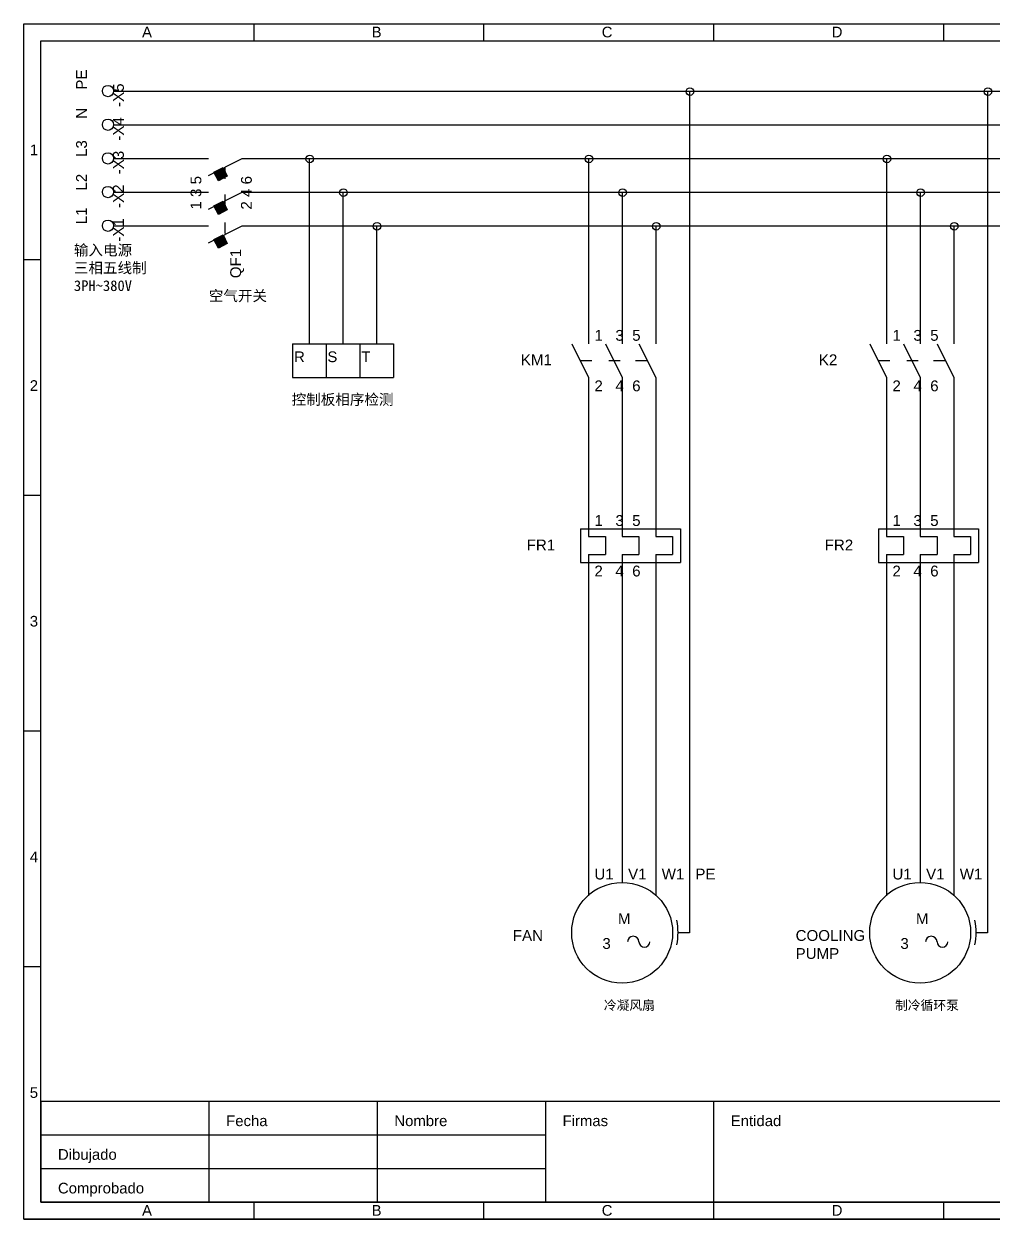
# Model space of a CAD drawing. Extents: x 0 to 654, y 8 to 419.
# Drawn here: x 35.1 to 181.4, y 238.6 to 418.9 of the extents above; entities that cross this region are included whole.
import ezdxf

# ---------------------------------------------------------------- set-up
doc = ezdxf.new("R2010")
doc.units = 0
doc.layers.get('0').update_dxf_attribs({"linetype": 'CONTINUOUS'})

msp = doc.modelspace()

# ---------------------------------------------------------------- hatches: boundary and pattern name
h = msp.add_hatch(color=0)
h.dxf.hatch_style = 2
h.paths.add_polyline_path([(64.44, 395.21), (63.74, 396.55), (65.14, 397.25), (65.77, 395.91)])
h = msp.add_hatch(color=0)
h.dxf.hatch_style = 2
h.paths.add_polyline_path([(64.44, 390.13), (63.74, 391.47), (65.14, 392.17), (65.77, 390.83)])
h = msp.add_hatch(color=0)
h.dxf.hatch_style = 2
h.paths.add_polyline_path([(64.44, 385.05), (63.74, 386.39), (65.14, 387.09), (65.77, 385.75)])

# ---------------------------------------------------------------- linework, layer by layer
at = {"color": 94}
for points in [[(104.46, 418.9), (104.46, 416.36)], [(139.2, 418.9), (139.2, 416.36)], [(173.93, 418.9), (173.93, 416.36)], [(135.56, 408.74), (135.56, 309.68)], [(35.06, 383.34), (37.6, 383.34)], [(35.06, 347.78), (37.6, 347.78)], [(35.06, 312.22), (37.6, 312.22)], [(135.56, 309.68), (135.56, 289.36)], [(180.56, 309.68), (180.56, 289.36)], [(35.06, 276.66), (37.6, 276.66)], [(69.79, 241.1), (69.79, 238.56)], [(104.46, 241.1), (104.46, 238.56)], [(139.2, 241.1), (139.2, 238.56)], [(173.93, 241.1), (173.93, 238.56)]]:
    msp.add_lwpolyline(points, dxfattribs=at)
at = {"color": 5}
msp.add_lwpolyline([(50.3, 403.66), (200.16, 403.66)], dxfattribs=at)
at = {"color": 0}
for points in [[(64.44, 395.21), (63.74, 396.55), (65.14, 397.25), (65.77, 395.91), (64.44, 395.21)], [(64.44, 390.13), (63.74, 391.47), (65.14, 392.17), (65.77, 390.83), (64.44, 390.13)], [(64.44, 385.05), (63.74, 386.39), (65.14, 387.09), (65.77, 385.75), (64.44, 385.05)]]:
    msp.add_lwpolyline(points, dxfattribs=at)
at = {"color": 1}
msp.add_lwpolyline([(75.62, 393.5), (85.78, 393.5)], dxfattribs=at)
at = {"color": 14}
for points in [[(130.48, 388.42), (130.48, 373.18)], [(175.48, 388.42), (175.48, 373.18)]]:
    msp.add_lwpolyline(points, dxfattribs=at)
at = {"color": 94}
for points in [[(35.06, 418.9), (35.06, 418.9), (319.54, 418.9), (319.54, 418.9)], [(35.06, 238.56), (35.06, 238.56), (35.06, 418.9), (35.06, 418.9)], [(69.79, 418.9), (69.79, 418.9), (69.79, 416.36), (69.79, 416.36)], [(37.6, 416.36), (37.6, 416.36), (317, 416.36), (317, 416.36)], [(37.6, 241.1), (37.6, 241.1), (37.6, 416.36), (37.6, 416.36)], [(50.3, 408.74), (50.3, 408.74), (192.54, 408.74), (192.54, 408.74)], [(180.56, 408.74), (180.56, 408.74), (180.56, 309.68), (180.56, 309.68)], [(37.6, 256.34), (37.6, 256.34), (317, 256.34), (317, 256.34)], [(37.6, 256.34), (37.6, 256.34), (37.6, 241.1), (37.6, 241.1)], [(63, 256.34), (63, 256.34), (63, 241.1), (63, 241.1)], [(88.4, 256.34), (88.4, 256.34), (88.4, 241.1), (88.4, 241.1)], [(113.8, 256.34), (113.8, 256.34), (113.8, 241.1), (113.8, 241.1)], [(139.2, 256.34), (139.2, 256.34), (139.2, 241.1), (139.2, 241.1)], [(37.6, 251.26), (37.6, 251.26), (113.8, 251.26), (113.8, 251.26)], [(37.6, 246.18), (37.6, 246.18), (113.8, 246.18), (113.8, 246.18)], [(317, 241.1), (317, 241.1), (37.6, 241.1), (37.6, 241.1)], [(37.6, 241.1), (37.6, 241.1), (317, 241.1), (317, 241.1)], [(319.54, 238.56), (319.54, 238.56), (35.06, 238.56), (35.06, 238.56)], [(35.06, 238.56), (35.06, 238.56), (319.54, 238.56), (319.54, 238.56)]]:
    msp.add_open_spline(points, degree=3, dxfattribs=at)
at = {"color": 0}
for points, knots in [([(48.58, 408.8), (48.58, 409.25), (48.2, 409.63), (47.76, 409.63), (47.25, 409.63), (46.93, 409.25), (46.93, 408.8), (46.93, 408.3), (47.25, 407.91), (47.76, 407.91), (48.2, 407.91), (48.58, 408.3), (48.58, 408.8), (48.58, 408.8), (48.58, 408.8), (48.58, 408.8)], [0, 0, 0, 0, 1, 1, 1, 2, 2, 2, 3, 3, 3, 4, 4, 4, 5, 5, 5, 5]), ([(48.58, 403.72), (48.58, 404.17), (48.2, 404.55), (47.76, 404.55), (47.25, 404.55), (46.93, 404.17), (46.93, 403.72), (46.93, 403.22), (47.25, 402.83), (47.76, 402.83), (48.2, 402.83), (48.58, 403.22), (48.58, 403.72), (48.58, 403.72), (48.58, 403.72), (48.58, 403.72)], [0, 0, 0, 0, 1, 1, 1, 2, 2, 2, 3, 3, 3, 4, 4, 4, 5, 5, 5, 5]), ([(48.58, 398.64), (48.58, 399.09), (48.2, 399.47), (47.76, 399.47), (47.25, 399.47), (46.93, 399.09), (46.93, 398.64), (46.93, 398.14), (47.25, 397.75), (47.76, 397.75), (48.2, 397.75), (48.58, 398.14), (48.58, 398.64), (48.58, 398.64), (48.58, 398.64), (48.58, 398.64)], [0, 0, 0, 0, 1, 1, 1, 2, 2, 2, 3, 3, 3, 4, 4, 4, 5, 5, 5, 5]), ([(48.58, 393.56), (48.58, 394.01), (48.2, 394.39), (47.76, 394.39), (47.25, 394.39), (46.93, 394.01), (46.93, 393.56), (46.93, 393.06), (47.25, 392.67), (47.76, 392.67), (48.2, 392.67), (48.58, 393.06), (48.58, 393.56), (48.58, 393.56), (48.58, 393.56), (48.58, 393.56)], [0, 0, 0, 0, 1, 1, 1, 2, 2, 2, 3, 3, 3, 4, 4, 4, 5, 5, 5, 5]), ([(48.58, 388.48), (48.58, 388.93), (48.2, 389.31), (47.76, 389.31), (47.25, 389.31), (46.93, 388.93), (46.93, 388.48), (46.93, 387.98), (47.25, 387.59), (47.76, 387.59), (48.2, 387.59), (48.58, 387.98), (48.58, 388.48), (48.58, 388.48), (48.58, 388.48), (48.58, 388.48)], [0, 0, 0, 0, 1, 1, 1, 2, 2, 2, 3, 3, 3, 4, 4, 4, 5, 5, 5, 5]), ([(133.02, 281.8), (133.02, 285.99), (129.59, 289.36), (125.4, 289.36), (121.14, 289.36), (117.78, 285.99), (117.78, 281.8), (117.78, 277.55), (121.14, 274.18), (125.4, 274.18), (129.59, 274.18), (133.02, 277.55), (133.02, 281.8), (133.02, 281.8), (133.02, 281.8), (133.02, 281.8)], [0, 0, 0, 0, 1, 1, 1, 2, 2, 2, 3, 3, 3, 4, 4, 4, 5, 5, 5, 5]), ([(178.02, 281.8), (178.02, 285.99), (174.59, 289.36), (170.4, 289.36), (166.14, 289.36), (162.78, 285.99), (162.78, 281.8), (162.78, 277.55), (166.14, 274.18), (170.4, 274.18), (174.59, 274.18), (178.02, 277.55), (178.02, 281.8), (178.02, 281.8), (178.02, 281.8), (178.02, 281.8)], [0, 0, 0, 0, 1, 1, 1, 2, 2, 2, 3, 3, 3, 4, 4, 4, 5, 5, 5, 5]), ([(133.65, 279.96), (133.78, 280.53), (133.84, 281.17), (133.84, 281.8), (133.84, 282.38), (133.78, 283.01), (133.65, 283.65)], [0, 0, 0, 0, 1, 1, 1, 2, 2, 2, 2]), ([(178.65, 279.96), (178.78, 280.53), (178.84, 281.17), (178.84, 281.8), (178.84, 282.38), (178.78, 283.01), (178.65, 283.65)], [0, 0, 0, 0, 1, 1, 1, 2, 2, 2, 2]), ([(127.94, 280.41), (127.94, 280.91), (127.56, 281.23), (127.05, 281.23), (126.6, 281.23), (126.22, 280.91), (126.22, 280.41)], [0, 0, 0, 0, 1, 1, 1, 2, 2, 2, 2]), ([(127.94, 280.41), (127.94, 279.96), (128.32, 279.58), (128.76, 279.58), (129.21, 279.58), (129.59, 279.96), (129.59, 280.41)], [0, 0, 0, 0, 1, 1, 1, 2, 2, 2, 2]), ([(172.94, 280.41), (172.94, 280.91), (172.56, 281.23), (172.05, 281.23), (171.6, 281.23), (171.22, 280.91), (171.22, 280.41)], [0, 0, 0, 0, 1, 1, 1, 2, 2, 2, 2]), ([(172.94, 280.41), (172.94, 279.96), (173.32, 279.58), (173.76, 279.58), (174.21, 279.58), (174.59, 279.96), (174.59, 280.41)], [0, 0, 0, 0, 1, 1, 1, 2, 2, 2, 2])]:
    msp.add_open_spline(points, degree=3, knots=knots, dxfattribs=at)
for points in [[(48.58, 408.74), (48.58, 408.74), (50.3, 408.74), (50.3, 408.74)], [(48.58, 403.66), (48.58, 403.66), (50.3, 403.66), (50.3, 403.66)], [(48.58, 398.58), (48.58, 398.58), (50.3, 398.58), (50.3, 398.58)], [(60.38, 398.58), (60.38, 398.58), (62.92, 398.58), (62.92, 398.58)], [(62.92, 396.04), (62.92, 396.04), (68, 398.58), (68, 398.58)], [(68, 398.58), (68, 398.58), (70.54, 398.58), (70.54, 398.58)], [(65.46, 395.53), (65.46, 395.53), (65.46, 397.25), (65.46, 397.25)], [(48.58, 393.5), (48.58, 393.5), (50.3, 393.5), (50.3, 393.5)], [(60.38, 393.5), (60.38, 393.5), (62.92, 393.5), (62.92, 393.5)], [(62.92, 390.96), (62.92, 390.96), (68, 393.5), (68, 393.5)], [(65.46, 391.47), (65.46, 391.47), (65.46, 393.18), (65.46, 393.18)], [(68, 393.5), (68, 393.5), (70.54, 393.5), (70.54, 393.5)], [(48.58, 388.42), (48.58, 388.42), (50.3, 388.42), (50.3, 388.42)], [(60.38, 388.42), (60.38, 388.42), (62.92, 388.42), (62.92, 388.42)], [(62.92, 385.88), (62.92, 385.88), (68, 388.42), (68, 388.42)], [(65.46, 387.28), (65.46, 387.28), (65.46, 388.93), (65.46, 388.93)], [(68, 388.42), (68, 388.42), (70.54, 388.42), (70.54, 388.42)], [(120.32, 373.18), (120.32, 373.18), (120.32, 370.64), (120.32, 370.64)], [(125.4, 373.18), (125.4, 373.18), (125.4, 370.64), (125.4, 370.64)], [(130.48, 373.18), (130.48, 373.18), (130.48, 370.64), (130.48, 370.64)], [(165.32, 373.18), (165.32, 373.18), (165.32, 370.64), (165.32, 370.64)], [(170.4, 373.18), (170.4, 373.18), (170.4, 370.64), (170.4, 370.64)], [(175.48, 373.18), (175.48, 373.18), (175.48, 370.64), (175.48, 370.64)], [(80.7, 370.64), (80.7, 370.64), (80.7, 365.56), (80.7, 365.56)], [(85.78, 370.64), (85.78, 370.64), (85.78, 365.56), (85.78, 365.56)], [(117.78, 370.64), (117.78, 370.64), (120.32, 365.56), (120.32, 365.56)], [(122.86, 370.64), (122.86, 370.64), (125.4, 365.56), (125.4, 365.56)], [(127.94, 370.64), (127.94, 370.64), (130.48, 365.56), (130.48, 365.56)], [(162.78, 370.64), (162.78, 370.64), (165.32, 365.56), (165.32, 365.56)], [(167.86, 370.64), (167.86, 370.64), (170.4, 365.56), (170.4, 365.56)], [(172.94, 370.64), (172.94, 370.64), (175.48, 365.56), (175.48, 365.56)], [(119.11, 368.1), (119.11, 368.1), (120.83, 368.1), (120.83, 368.1)], [(123.37, 368.1), (123.37, 368.1), (125.08, 368.1), (125.08, 368.1)], [(127.43, 368.1), (127.43, 368.1), (129.14, 368.1), (129.14, 368.1)], [(164.11, 368.1), (164.11, 368.1), (165.83, 368.1), (165.83, 368.1)], [(168.37, 368.1), (168.37, 368.1), (170.08, 368.1), (170.08, 368.1)], [(172.43, 368.1), (172.43, 368.1), (174.14, 368.1), (174.14, 368.1)], [(120.32, 365.56), (120.32, 365.56), (120.32, 363.02), (120.32, 363.02)], [(125.4, 365.56), (125.4, 365.56), (125.4, 363.02), (125.4, 363.02)], [(130.48, 365.56), (130.48, 365.56), (130.48, 363.02), (130.48, 363.02)], [(165.32, 365.56), (165.32, 365.56), (165.32, 363.02), (165.32, 363.02)], [(170.4, 365.56), (170.4, 365.56), (170.4, 363.02), (170.4, 363.02)], [(175.48, 365.56), (175.48, 365.56), (175.48, 363.02), (175.48, 363.02)], [(120.32, 345.24), (120.32, 345.24), (120.32, 341.56), (120.32, 341.56)], [(125.4, 345.24), (125.4, 345.24), (125.4, 341.56), (125.4, 341.56)], [(130.48, 345.24), (130.48, 345.24), (130.48, 341.56), (130.48, 341.56)], [(165.32, 345.24), (165.32, 345.24), (165.32, 341.56), (165.32, 341.56)], [(170.4, 345.24), (170.4, 345.24), (170.4, 341.56), (170.4, 341.56)], [(175.48, 345.24), (175.48, 345.24), (175.48, 341.56), (175.48, 341.56)], [(119.11, 342.7), (119.11, 342.7), (134.22, 342.7), (134.22, 342.7)], [(119.11, 342.7), (119.11, 342.7), (119.11, 337.62), (119.11, 337.62)], [(134.22, 342.7), (134.22, 342.7), (134.22, 337.62), (134.22, 337.62)], [(164.11, 342.7), (164.11, 342.7), (179.22, 342.7), (179.22, 342.7)], [(164.11, 342.7), (164.11, 342.7), (164.11, 337.62), (164.11, 337.62)], [(179.22, 342.7), (179.22, 342.7), (179.22, 337.62), (179.22, 337.62)], [(120.32, 341.56), (120.32, 341.56), (122.86, 341.56), (122.86, 341.56)], [(122.86, 341.56), (122.86, 341.56), (122.86, 338.83), (122.86, 338.83)], [(125.4, 341.56), (125.4, 341.56), (127.94, 341.56), (127.94, 341.56)], [(127.94, 341.56), (127.94, 341.56), (127.94, 338.83), (127.94, 338.83)], [(130.48, 341.56), (130.48, 341.56), (133.02, 341.56), (133.02, 341.56)], [(133.02, 341.56), (133.02, 341.56), (133.02, 338.83), (133.02, 338.83)], [(165.32, 341.56), (165.32, 341.56), (167.86, 341.56), (167.86, 341.56)], [(167.86, 341.56), (167.86, 341.56), (167.86, 338.83), (167.86, 338.83)], [(170.4, 341.56), (170.4, 341.56), (172.94, 341.56), (172.94, 341.56)], [(172.94, 341.56), (172.94, 341.56), (172.94, 338.83), (172.94, 338.83)], [(175.48, 341.56), (175.48, 341.56), (178.02, 341.56), (178.02, 341.56)], [(178.02, 341.56), (178.02, 341.56), (178.02, 338.83), (178.02, 338.83)], [(119.11, 337.62), (119.11, 337.62), (134.22, 337.62), (134.22, 337.62)], [(120.32, 338.83), (120.32, 338.83), (120.32, 335.08), (120.32, 335.08)], [(120.32, 338.83), (120.32, 338.83), (122.86, 338.83), (122.86, 338.83)], [(125.4, 338.83), (125.4, 338.83), (125.4, 335.08), (125.4, 335.08)], [(125.4, 338.83), (125.4, 338.83), (127.94, 338.83), (127.94, 338.83)], [(130.48, 338.83), (130.48, 338.83), (130.48, 335.08), (130.48, 335.08)], [(130.48, 338.83), (130.48, 338.83), (133.02, 338.83), (133.02, 338.83)], [(164.11, 337.62), (164.11, 337.62), (179.22, 337.62), (179.22, 337.62)], [(165.32, 338.83), (165.32, 338.83), (165.32, 335.08), (165.32, 335.08)], [(165.32, 338.83), (165.32, 338.83), (167.86, 338.83), (167.86, 338.83)], [(170.4, 338.83), (170.4, 338.83), (170.4, 335.08), (170.4, 335.08)], [(170.4, 338.83), (170.4, 338.83), (172.94, 338.83), (172.94, 338.83)], [(175.48, 338.83), (175.48, 338.83), (175.48, 335.08), (175.48, 335.08)], [(175.48, 338.83), (175.48, 338.83), (178.02, 338.83), (178.02, 338.83)], [(120.32, 291.9), (120.32, 291.9), (120.32, 287.33), (120.32, 287.33)], [(125.4, 291.9), (125.4, 291.9), (125.4, 289.36), (125.4, 289.36)], [(130.48, 291.9), (130.48, 291.9), (130.48, 287.33), (130.48, 287.33)], [(135.56, 291.9), (135.56, 291.9), (135.56, 281.74), (135.56, 281.74)], [(165.32, 291.9), (165.32, 291.9), (165.32, 287.33), (165.32, 287.33)], [(170.4, 291.9), (170.4, 291.9), (170.4, 289.36), (170.4, 289.36)], [(175.48, 291.9), (175.48, 291.9), (175.48, 287.33), (175.48, 287.33)], [(180.56, 291.9), (180.56, 291.9), (180.56, 281.74), (180.56, 281.74)], [(135.56, 281.74), (135.56, 281.74), (133.84, 281.74), (133.84, 281.74)], [(180.56, 281.74), (180.56, 281.74), (178.84, 281.74), (178.84, 281.74)]]:
    msp.add_open_spline(points, degree=3, dxfattribs=at)
at = {"color": 14}
for points in [[(136.19, 408.68), (136.19, 408.99), (135.94, 409.25), (135.62, 409.25), (135.3, 409.25), (135.05, 408.99), (135.05, 408.68), (135.05, 408.36), (135.3, 408.11), (135.62, 408.11), (135.94, 408.11), (136.19, 408.36), (136.19, 408.68), (136.19, 408.68), (136.19, 408.68), (136.19, 408.68)], [(136.19, 408.68), (136.19, 408.99), (135.94, 409.25), (135.62, 409.25), (135.3, 409.25), (135.05, 408.99), (135.05, 408.68), (135.05, 408.36), (135.3, 408.11), (135.62, 408.11), (135.94, 408.11), (136.19, 408.36), (136.19, 408.68), (136.19, 408.68), (136.19, 408.68), (136.19, 408.68)], [(136.19, 408.68), (136.19, 408.99), (135.94, 409.25), (135.62, 409.25), (135.3, 409.25), (135.05, 408.99), (135.05, 408.68), (135.05, 408.36), (135.3, 408.11), (135.62, 408.11), (135.94, 408.11), (136.19, 408.36), (136.19, 408.68), (136.19, 408.68), (136.19, 408.68), (136.19, 408.68)], [(136.19, 408.68), (136.19, 408.99), (135.94, 409.25), (135.62, 409.25), (135.3, 409.25), (135.05, 408.99), (135.05, 408.68), (135.05, 408.36), (135.3, 408.11), (135.62, 408.11), (135.94, 408.11), (136.19, 408.36), (136.19, 408.68), (136.19, 408.68), (136.19, 408.68), (136.19, 408.68)], [(181.19, 408.68), (181.19, 408.99), (180.94, 409.25), (180.62, 409.25), (180.3, 409.25), (180.05, 408.99), (180.05, 408.68), (180.05, 408.36), (180.3, 408.11), (180.62, 408.11), (180.94, 408.11), (181.19, 408.36), (181.19, 408.68), (181.19, 408.68), (181.19, 408.68), (181.19, 408.68)], [(181.19, 408.68), (181.19, 408.99), (180.94, 409.25), (180.62, 409.25), (180.3, 409.25), (180.05, 408.99), (180.05, 408.68), (180.05, 408.36), (180.3, 408.11), (180.62, 408.11), (180.94, 408.11), (181.19, 408.36), (181.19, 408.68), (181.19, 408.68), (181.19, 408.68), (181.19, 408.68)], [(181.19, 408.68), (181.19, 408.99), (180.94, 409.25), (180.62, 409.25), (180.3, 409.25), (180.05, 408.99), (180.05, 408.68), (180.05, 408.36), (180.3, 408.11), (180.62, 408.11), (180.94, 408.11), (181.19, 408.36), (181.19, 408.68), (181.19, 408.68), (181.19, 408.68), (181.19, 408.68)], [(181.19, 408.68), (181.19, 408.99), (180.94, 409.25), (180.62, 409.25), (180.3, 409.25), (180.05, 408.99), (180.05, 408.68), (180.05, 408.36), (180.3, 408.11), (180.62, 408.11), (180.94, 408.11), (181.19, 408.36), (181.19, 408.68), (181.19, 408.68), (181.19, 408.68), (181.19, 408.68)], [(78.79, 398.52), (78.79, 398.83), (78.54, 399.09), (78.22, 399.09), (77.9, 399.09), (77.65, 398.83), (77.65, 398.52), (77.65, 398.2), (77.9, 397.95), (78.22, 397.95), (78.54, 397.95), (78.79, 398.2), (78.79, 398.52), (78.79, 398.52), (78.79, 398.52), (78.79, 398.52)], [(78.79, 398.52), (78.79, 398.83), (78.54, 399.09), (78.22, 399.09), (77.9, 399.09), (77.65, 398.83), (77.65, 398.52), (77.65, 398.2), (77.9, 397.95), (78.22, 397.95), (78.54, 397.95), (78.79, 398.2), (78.79, 398.52), (78.79, 398.52), (78.79, 398.52), (78.79, 398.52)], [(78.79, 398.52), (78.79, 398.83), (78.54, 399.09), (78.22, 399.09), (77.9, 399.09), (77.65, 398.83), (77.65, 398.52), (77.65, 398.2), (77.9, 397.95), (78.22, 397.95), (78.54, 397.95), (78.79, 398.2), (78.79, 398.52), (78.79, 398.52), (78.79, 398.52), (78.79, 398.52)], [(78.79, 398.52), (78.79, 398.83), (78.54, 399.09), (78.22, 399.09), (77.9, 399.09), (77.65, 398.83), (77.65, 398.52), (77.65, 398.2), (77.9, 397.95), (78.22, 397.95), (78.54, 397.95), (78.79, 398.2), (78.79, 398.52), (78.79, 398.52), (78.79, 398.52), (78.79, 398.52)], [(120.95, 398.52), (120.95, 398.83), (120.7, 399.09), (120.38, 399.09), (120.06, 399.09), (119.81, 398.83), (119.81, 398.52), (119.81, 398.2), (120.06, 397.95), (120.38, 397.95), (120.7, 397.95), (120.95, 398.2), (120.95, 398.52), (120.95, 398.52), (120.95, 398.52), (120.95, 398.52)], [(120.95, 398.52), (120.95, 398.83), (120.7, 399.09), (120.38, 399.09), (120.06, 399.09), (119.81, 398.83), (119.81, 398.52), (119.81, 398.2), (120.06, 397.95), (120.38, 397.95), (120.7, 397.95), (120.95, 398.2), (120.95, 398.52), (120.95, 398.52), (120.95, 398.52), (120.95, 398.52)], [(120.95, 398.52), (120.95, 398.83), (120.7, 399.09), (120.38, 399.09), (120.06, 399.09), (119.81, 398.83), (119.81, 398.52), (119.81, 398.2), (120.06, 397.95), (120.38, 397.95), (120.7, 397.95), (120.95, 398.2), (120.95, 398.52), (120.95, 398.52), (120.95, 398.52), (120.95, 398.52)], [(120.95, 398.52), (120.95, 398.83), (120.7, 399.09), (120.38, 399.09), (120.06, 399.09), (119.81, 398.83), (119.81, 398.52), (119.81, 398.2), (120.06, 397.95), (120.38, 397.95), (120.7, 397.95), (120.95, 398.2), (120.95, 398.52), (120.95, 398.52), (120.95, 398.52), (120.95, 398.52)], [(165.95, 398.52), (165.95, 398.83), (165.7, 399.09), (165.38, 399.09), (165.06, 399.09), (164.81, 398.83), (164.81, 398.52), (164.81, 398.2), (165.06, 397.95), (165.38, 397.95), (165.7, 397.95), (165.95, 398.2), (165.95, 398.52), (165.95, 398.52), (165.95, 398.52), (165.95, 398.52)], [(165.95, 398.52), (165.95, 398.83), (165.7, 399.09), (165.38, 399.09), (165.06, 399.09), (164.81, 398.83), (164.81, 398.52), (164.81, 398.2), (165.06, 397.95), (165.38, 397.95), (165.7, 397.95), (165.95, 398.2), (165.95, 398.52), (165.95, 398.52), (165.95, 398.52), (165.95, 398.52)], [(165.95, 398.52), (165.95, 398.83), (165.7, 399.09), (165.38, 399.09), (165.06, 399.09), (164.81, 398.83), (164.81, 398.52), (164.81, 398.2), (165.06, 397.95), (165.38, 397.95), (165.7, 397.95), (165.95, 398.2), (165.95, 398.52), (165.95, 398.52), (165.95, 398.52), (165.95, 398.52)], [(165.95, 398.52), (165.95, 398.83), (165.7, 399.09), (165.38, 399.09), (165.06, 399.09), (164.81, 398.83), (164.81, 398.52), (164.81, 398.2), (165.06, 397.95), (165.38, 397.95), (165.7, 397.95), (165.95, 398.2), (165.95, 398.52), (165.95, 398.52), (165.95, 398.52), (165.95, 398.52)], [(83.87, 393.44), (83.87, 393.75), (83.62, 394.01), (83.3, 394.01), (82.98, 394.01), (82.73, 393.75), (82.73, 393.44), (82.73, 393.12), (82.98, 392.87), (83.3, 392.87), (83.62, 392.87), (83.87, 393.12), (83.87, 393.44), (83.87, 393.44), (83.87, 393.44), (83.87, 393.44)], [(83.87, 393.44), (83.87, 393.75), (83.62, 394.01), (83.3, 394.01), (82.98, 394.01), (82.73, 393.75), (82.73, 393.44), (82.73, 393.12), (82.98, 392.87), (83.3, 392.87), (83.62, 392.87), (83.87, 393.12), (83.87, 393.44), (83.87, 393.44), (83.87, 393.44), (83.87, 393.44)], [(83.87, 393.44), (83.87, 393.75), (83.62, 394.01), (83.3, 394.01), (82.98, 394.01), (82.73, 393.75), (82.73, 393.44), (82.73, 393.12), (82.98, 392.87), (83.3, 392.87), (83.62, 392.87), (83.87, 393.12), (83.87, 393.44), (83.87, 393.44), (83.87, 393.44), (83.87, 393.44)], [(83.87, 393.44), (83.87, 393.75), (83.62, 394.01), (83.3, 394.01), (82.98, 394.01), (82.73, 393.75), (82.73, 393.44), (82.73, 393.12), (82.98, 392.87), (83.3, 392.87), (83.62, 392.87), (83.87, 393.12), (83.87, 393.44), (83.87, 393.44), (83.87, 393.44), (83.87, 393.44)], [(126.03, 393.44), (126.03, 393.75), (125.78, 394.01), (125.46, 394.01), (125.14, 394.01), (124.89, 393.75), (124.89, 393.44), (124.89, 393.12), (125.14, 392.87), (125.46, 392.87), (125.78, 392.87), (126.03, 393.12), (126.03, 393.44), (126.03, 393.44), (126.03, 393.44), (126.03, 393.44)], [(126.03, 393.44), (126.03, 393.75), (125.78, 394.01), (125.46, 394.01), (125.14, 394.01), (124.89, 393.75), (124.89, 393.44), (124.89, 393.12), (125.14, 392.87), (125.46, 392.87), (125.78, 392.87), (126.03, 393.12), (126.03, 393.44), (126.03, 393.44), (126.03, 393.44), (126.03, 393.44)], [(126.03, 393.44), (126.03, 393.75), (125.78, 394.01), (125.46, 394.01), (125.14, 394.01), (124.89, 393.75), (124.89, 393.44), (124.89, 393.12), (125.14, 392.87), (125.46, 392.87), (125.78, 392.87), (126.03, 393.12), (126.03, 393.44), (126.03, 393.44), (126.03, 393.44), (126.03, 393.44)], [(126.03, 393.44), (126.03, 393.75), (125.78, 394.01), (125.46, 394.01), (125.14, 394.01), (124.89, 393.75), (124.89, 393.44), (124.89, 393.12), (125.14, 392.87), (125.46, 392.87), (125.78, 392.87), (126.03, 393.12), (126.03, 393.44), (126.03, 393.44), (126.03, 393.44), (126.03, 393.44)], [(126.03, 393.44), (126.03, 393.75), (125.78, 394.01), (125.46, 394.01), (125.14, 394.01), (124.89, 393.75), (124.89, 393.44), (124.89, 393.12), (125.14, 392.87), (125.46, 392.87), (125.78, 392.87), (126.03, 393.12), (126.03, 393.44), (126.03, 393.44), (126.03, 393.44), (126.03, 393.44)], [(126.03, 393.44), (126.03, 393.75), (125.78, 394.01), (125.46, 394.01), (125.14, 394.01), (124.89, 393.75), (124.89, 393.44), (124.89, 393.12), (125.14, 392.87), (125.46, 392.87), (125.78, 392.87), (126.03, 393.12), (126.03, 393.44), (126.03, 393.44), (126.03, 393.44), (126.03, 393.44)], [(126.03, 393.44), (126.03, 393.75), (125.78, 394.01), (125.46, 394.01), (125.14, 394.01), (124.89, 393.75), (124.89, 393.44), (124.89, 393.12), (125.14, 392.87), (125.46, 392.87), (125.78, 392.87), (126.03, 393.12), (126.03, 393.44), (126.03, 393.44), (126.03, 393.44), (126.03, 393.44)], [(126.03, 393.44), (126.03, 393.75), (125.78, 394.01), (125.46, 394.01), (125.14, 394.01), (124.89, 393.75), (124.89, 393.44), (124.89, 393.12), (125.14, 392.87), (125.46, 392.87), (125.78, 392.87), (126.03, 393.12), (126.03, 393.44), (126.03, 393.44), (126.03, 393.44), (126.03, 393.44)], [(171.03, 393.44), (171.03, 393.75), (170.78, 394.01), (170.46, 394.01), (170.14, 394.01), (169.89, 393.75), (169.89, 393.44), (169.89, 393.12), (170.14, 392.87), (170.46, 392.87), (170.78, 392.87), (171.03, 393.12), (171.03, 393.44), (171.03, 393.44), (171.03, 393.44), (171.03, 393.44)], [(171.03, 393.44), (171.03, 393.75), (170.78, 394.01), (170.46, 394.01), (170.14, 394.01), (169.89, 393.75), (169.89, 393.44), (169.89, 393.12), (170.14, 392.87), (170.46, 392.87), (170.78, 392.87), (171.03, 393.12), (171.03, 393.44), (171.03, 393.44), (171.03, 393.44), (171.03, 393.44)], [(171.03, 393.44), (171.03, 393.75), (170.78, 394.01), (170.46, 394.01), (170.14, 394.01), (169.89, 393.75), (169.89, 393.44), (169.89, 393.12), (170.14, 392.87), (170.46, 392.87), (170.78, 392.87), (171.03, 393.12), (171.03, 393.44), (171.03, 393.44), (171.03, 393.44), (171.03, 393.44)], [(171.03, 393.44), (171.03, 393.75), (170.78, 394.01), (170.46, 394.01), (170.14, 394.01), (169.89, 393.75), (169.89, 393.44), (169.89, 393.12), (170.14, 392.87), (170.46, 392.87), (170.78, 392.87), (171.03, 393.12), (171.03, 393.44), (171.03, 393.44), (171.03, 393.44), (171.03, 393.44)], [(171.03, 393.44), (171.03, 393.75), (170.78, 394.01), (170.46, 394.01), (170.14, 394.01), (169.89, 393.75), (169.89, 393.44), (169.89, 393.12), (170.14, 392.87), (170.46, 392.87), (170.78, 392.87), (171.03, 393.12), (171.03, 393.44), (171.03, 393.44), (171.03, 393.44), (171.03, 393.44)], [(171.03, 393.44), (171.03, 393.75), (170.78, 394.01), (170.46, 394.01), (170.14, 394.01), (169.89, 393.75), (169.89, 393.44), (169.89, 393.12), (170.14, 392.87), (170.46, 392.87), (170.78, 392.87), (171.03, 393.12), (171.03, 393.44), (171.03, 393.44), (171.03, 393.44), (171.03, 393.44)], [(171.03, 393.44), (171.03, 393.75), (170.78, 394.01), (170.46, 394.01), (170.14, 394.01), (169.89, 393.75), (169.89, 393.44), (169.89, 393.12), (170.14, 392.87), (170.46, 392.87), (170.78, 392.87), (171.03, 393.12), (171.03, 393.44), (171.03, 393.44), (171.03, 393.44), (171.03, 393.44)], [(171.03, 393.44), (171.03, 393.75), (170.78, 394.01), (170.46, 394.01), (170.14, 394.01), (169.89, 393.75), (169.89, 393.44), (169.89, 393.12), (170.14, 392.87), (170.46, 392.87), (170.78, 392.87), (171.03, 393.12), (171.03, 393.44), (171.03, 393.44), (171.03, 393.44), (171.03, 393.44)], [(88.95, 388.36), (88.95, 388.67), (88.7, 388.93), (88.38, 388.93), (88.06, 388.93), (87.81, 388.67), (87.81, 388.36), (87.81, 388.04), (88.06, 387.79), (88.38, 387.79), (88.7, 387.79), (88.95, 388.04), (88.95, 388.36), (88.95, 388.36), (88.95, 388.36), (88.95, 388.36)], [(88.95, 388.36), (88.95, 388.67), (88.7, 388.93), (88.38, 388.93), (88.06, 388.93), (87.81, 388.67), (87.81, 388.36), (87.81, 388.04), (88.06, 387.79), (88.38, 387.79), (88.7, 387.79), (88.95, 388.04), (88.95, 388.36), (88.95, 388.36), (88.95, 388.36), (88.95, 388.36)], [(88.95, 388.36), (88.95, 388.67), (88.7, 388.93), (88.38, 388.93), (88.06, 388.93), (87.81, 388.67), (87.81, 388.36), (87.81, 388.04), (88.06, 387.79), (88.38, 387.79), (88.7, 387.79), (88.95, 388.04), (88.95, 388.36), (88.95, 388.36), (88.95, 388.36), (88.95, 388.36)], [(88.95, 388.36), (88.95, 388.67), (88.7, 388.93), (88.38, 388.93), (88.06, 388.93), (87.81, 388.67), (87.81, 388.36), (87.81, 388.04), (88.06, 387.79), (88.38, 387.79), (88.7, 387.79), (88.95, 388.04), (88.95, 388.36), (88.95, 388.36), (88.95, 388.36), (88.95, 388.36)], [(131.11, 388.36), (131.11, 388.67), (130.86, 388.93), (130.54, 388.93), (130.22, 388.93), (129.97, 388.67), (129.97, 388.36), (129.97, 388.04), (130.22, 387.79), (130.54, 387.79), (130.86, 387.79), (131.11, 388.04), (131.11, 388.36), (131.11, 388.36), (131.11, 388.36), (131.11, 388.36)], [(131.11, 388.36), (131.11, 388.67), (130.86, 388.93), (130.54, 388.93), (130.22, 388.93), (129.97, 388.67), (129.97, 388.36), (129.97, 388.04), (130.22, 387.79), (130.54, 387.79), (130.86, 387.79), (131.11, 388.04), (131.11, 388.36), (131.11, 388.36), (131.11, 388.36), (131.11, 388.36)], [(131.11, 388.36), (131.11, 388.67), (130.86, 388.93), (130.54, 388.93), (130.22, 388.93), (129.97, 388.67), (129.97, 388.36), (129.97, 388.04), (130.22, 387.79), (130.54, 387.79), (130.86, 387.79), (131.11, 388.04), (131.11, 388.36), (131.11, 388.36), (131.11, 388.36), (131.11, 388.36)], [(131.11, 388.36), (131.11, 388.67), (130.86, 388.93), (130.54, 388.93), (130.22, 388.93), (129.97, 388.67), (129.97, 388.36), (129.97, 388.04), (130.22, 387.79), (130.54, 387.79), (130.86, 387.79), (131.11, 388.04), (131.11, 388.36), (131.11, 388.36), (131.11, 388.36), (131.11, 388.36)], [(131.11, 388.36), (131.11, 388.67), (130.86, 388.93), (130.54, 388.93), (130.22, 388.93), (129.97, 388.67), (129.97, 388.36), (129.97, 388.04), (130.22, 387.79), (130.54, 387.79), (130.86, 387.79), (131.11, 388.04), (131.11, 388.36), (131.11, 388.36), (131.11, 388.36), (131.11, 388.36)], [(131.11, 388.36), (131.11, 388.67), (130.86, 388.93), (130.54, 388.93), (130.22, 388.93), (129.97, 388.67), (129.97, 388.36), (129.97, 388.04), (130.22, 387.79), (130.54, 387.79), (130.86, 387.79), (131.11, 388.04), (131.11, 388.36), (131.11, 388.36), (131.11, 388.36), (131.11, 388.36)], [(131.11, 388.36), (131.11, 388.67), (130.86, 388.93), (130.54, 388.93), (130.22, 388.93), (129.97, 388.67), (129.97, 388.36), (129.97, 388.04), (130.22, 387.79), (130.54, 387.79), (130.86, 387.79), (131.11, 388.04), (131.11, 388.36), (131.11, 388.36), (131.11, 388.36), (131.11, 388.36)], [(131.11, 388.36), (131.11, 388.67), (130.86, 388.93), (130.54, 388.93), (130.22, 388.93), (129.97, 388.67), (129.97, 388.36), (129.97, 388.04), (130.22, 387.79), (130.54, 387.79), (130.86, 387.79), (131.11, 388.04), (131.11, 388.36), (131.11, 388.36), (131.11, 388.36), (131.11, 388.36)], [(176.11, 388.36), (176.11, 388.67), (175.86, 388.93), (175.54, 388.93), (175.22, 388.93), (174.97, 388.67), (174.97, 388.36), (174.97, 388.04), (175.22, 387.79), (175.54, 387.79), (175.86, 387.79), (176.11, 388.04), (176.11, 388.36), (176.11, 388.36), (176.11, 388.36), (176.11, 388.36)], [(176.11, 388.36), (176.11, 388.67), (175.86, 388.93), (175.54, 388.93), (175.22, 388.93), (174.97, 388.67), (174.97, 388.36), (174.97, 388.04), (175.22, 387.79), (175.54, 387.79), (175.86, 387.79), (176.11, 388.04), (176.11, 388.36), (176.11, 388.36), (176.11, 388.36), (176.11, 388.36)], [(176.11, 388.36), (176.11, 388.67), (175.86, 388.93), (175.54, 388.93), (175.22, 388.93), (174.97, 388.67), (174.97, 388.36), (174.97, 388.04), (175.22, 387.79), (175.54, 387.79), (175.86, 387.79), (176.11, 388.04), (176.11, 388.36), (176.11, 388.36), (176.11, 388.36), (176.11, 388.36)], [(176.11, 388.36), (176.11, 388.67), (175.86, 388.93), (175.54, 388.93), (175.22, 388.93), (174.97, 388.67), (174.97, 388.36), (174.97, 388.04), (175.22, 387.79), (175.54, 387.79), (175.86, 387.79), (176.11, 388.04), (176.11, 388.36), (176.11, 388.36), (176.11, 388.36), (176.11, 388.36)], [(176.11, 388.36), (176.11, 388.67), (175.86, 388.93), (175.54, 388.93), (175.22, 388.93), (174.97, 388.67), (174.97, 388.36), (174.97, 388.04), (175.22, 387.79), (175.54, 387.79), (175.86, 387.79), (176.11, 388.04), (176.11, 388.36), (176.11, 388.36), (176.11, 388.36), (176.11, 388.36)], [(176.11, 388.36), (176.11, 388.67), (175.86, 388.93), (175.54, 388.93), (175.22, 388.93), (174.97, 388.67), (174.97, 388.36), (174.97, 388.04), (175.22, 387.79), (175.54, 387.79), (175.86, 387.79), (176.11, 388.04), (176.11, 388.36), (176.11, 388.36), (176.11, 388.36), (176.11, 388.36)], [(176.11, 388.36), (176.11, 388.67), (175.86, 388.93), (175.54, 388.93), (175.22, 388.93), (174.97, 388.67), (174.97, 388.36), (174.97, 388.04), (175.22, 387.79), (175.54, 387.79), (175.86, 387.79), (176.11, 388.04), (176.11, 388.36), (176.11, 388.36), (176.11, 388.36), (176.11, 388.36)], [(176.11, 388.36), (176.11, 388.67), (175.86, 388.93), (175.54, 388.93), (175.22, 388.93), (174.97, 388.67), (174.97, 388.36), (174.97, 388.04), (175.22, 387.79), (175.54, 387.79), (175.86, 387.79), (176.11, 388.04), (176.11, 388.36), (176.11, 388.36), (176.11, 388.36), (176.11, 388.36)]]:
    msp.add_open_spline(points, degree=3, knots=[0, 0, 0, 0, 1, 1, 1, 2, 2, 2, 3, 3, 3, 4, 4, 4, 5, 5, 5, 5], dxfattribs=at)
at = {"color": 1}
for points in [[(50.3, 398.58), (50.3, 398.58), (60.38, 398.58), (60.38, 398.58)], [(70.54, 398.58), (70.54, 398.58), (75.62, 398.58), (75.62, 398.58)], [(75.62, 398.58), (75.62, 398.58), (85.78, 398.58), (85.78, 398.58)], [(85.78, 398.58), (85.78, 398.58), (311.92, 398.58), (311.92, 398.58)], [(50.3, 393.5), (50.3, 393.5), (60.38, 393.5), (60.38, 393.5)], [(70.54, 393.5), (70.54, 393.5), (78.16, 393.5), (78.16, 393.5)], [(85.78, 393.5), (85.78, 393.5), (311.92, 393.5), (311.92, 393.5)], [(50.3, 388.42), (50.3, 388.42), (62.92, 388.42), (62.92, 388.42)], [(70.54, 388.42), (70.54, 388.42), (85.78, 388.42), (85.78, 388.42)], [(75.62, 388.42), (75.62, 388.42), (85.78, 388.42), (85.78, 388.42)], [(85.78, 388.42), (85.78, 388.42), (311.92, 388.42), (311.92, 388.42)]]:
    msp.add_open_spline(points, degree=3, dxfattribs=at)
at = {"color": 14}
for points in [[(78.16, 398.58), (78.16, 398.58), (78.16, 370.64), (78.16, 370.64)], [(120.32, 398.58), (120.32, 398.58), (120.32, 373.18), (120.32, 373.18)], [(165.32, 398.58), (165.32, 398.58), (165.32, 373.18), (165.32, 373.18)], [(83.24, 393.5), (83.24, 393.5), (83.24, 370.64), (83.24, 370.64)], [(125.4, 393.5), (125.4, 393.5), (125.4, 373.18), (125.4, 373.18)], [(170.4, 393.5), (170.4, 393.5), (170.4, 373.18), (170.4, 373.18)], [(88.32, 388.42), (88.32, 388.42), (88.32, 370.64), (88.32, 370.64)], [(75.62, 370.64), (75.62, 370.64), (75.62, 368.41), (75.62, 365.53)], [(75.62, 370.64), (75.62, 370.64), (90.86, 370.64), (90.86, 370.64)], [(90.86, 370.64), (90.86, 370.64), (90.86, 368.41), (90.86, 365.53)], [(75.62, 365.56), (75.62, 365.56), (90.86, 365.56), (90.86, 365.56)], [(120.32, 363.02), (120.32, 363.02), (120.32, 345.24), (120.32, 345.24)], [(125.4, 363.02), (125.4, 363.02), (125.4, 345.24), (125.4, 345.24)], [(130.48, 363.02), (130.48, 363.02), (130.48, 345.24), (130.48, 345.24)], [(165.32, 363.02), (165.32, 363.02), (165.32, 345.24), (165.32, 345.24)], [(170.4, 363.02), (170.4, 363.02), (170.4, 345.24), (170.4, 345.24)], [(175.48, 363.02), (175.48, 363.02), (175.48, 345.24), (175.48, 345.24)], [(120.32, 335.08), (120.32, 335.08), (120.32, 309.68), (120.32, 309.68)], [(125.4, 335.08), (125.4, 335.08), (125.4, 309.68), (125.4, 309.68)], [(130.48, 335.08), (130.48, 335.08), (130.48, 309.68), (130.48, 309.68)], [(165.32, 335.08), (165.32, 335.08), (165.32, 309.68), (165.32, 309.68)], [(170.4, 335.08), (170.4, 335.08), (170.4, 309.68), (170.4, 309.68)], [(175.48, 335.08), (175.48, 335.08), (175.48, 309.68), (175.48, 309.68)], [(120.32, 309.68), (120.32, 309.68), (120.32, 304.6), (120.32, 304.6)], [(125.4, 309.68), (125.4, 309.68), (125.4, 304.6), (125.4, 304.6)], [(130.48, 309.68), (130.48, 309.68), (130.48, 304.6), (130.48, 304.6)], [(165.32, 309.68), (165.32, 309.68), (165.32, 304.6), (165.32, 304.6)], [(170.4, 309.68), (170.4, 309.68), (170.4, 304.6), (170.4, 304.6)], [(175.48, 309.68), (175.48, 309.68), (175.48, 304.6), (175.48, 304.6)], [(120.32, 304.6), (120.32, 304.6), (120.32, 291.9), (120.32, 291.9)], [(125.4, 304.6), (125.4, 304.6), (125.4, 291.9), (125.4, 291.9)], [(130.48, 304.6), (130.48, 304.6), (130.48, 291.9), (130.48, 291.9)], [(165.32, 304.6), (165.32, 304.6), (165.32, 291.9), (165.32, 291.9)], [(170.4, 304.6), (170.4, 304.6), (170.4, 291.9), (170.4, 291.9)], [(175.48, 304.6), (175.48, 304.6), (175.48, 291.9), (175.48, 291.9)]]:
    msp.add_open_spline(points, degree=3, dxfattribs=at)

# ---------------------------------------------------------------- texts
at = {"color": 94, "attachment_point": 1}
for s, insert, char_height in [('{\\fHelvetica|b0|i0|c0|p1;A}', (52.9, 418.48), 1.611), ('{\\fHelvetica|b0|i0|c0|p1;B}', (87.57, 418.48), 1.611), ('{\\fHelvetica|b0|i0|c0|p1;C}', (122.31, 418.48), 1.611), ('{\\fHelvetica|b0|i0|c0|p1;D}', (157.04, 418.48), 1.611), ('{\\fHelvetica|b0|i0|c0|p1;1}', (35.95, 400.7), 1.611), ('{\\fHelvetica|b0|i0|c0|p1;2}', (35.95, 365.14), 1.611), ('{\\fHelvetica|b0|i0|c0|p1;3}', (35.95, 329.58), 1.611), ('{\\fHelvetica|b0|i0|c0|p1;4}', (35.95, 294.02), 1.611), ('{\\fSimSun|b0|i0|c134|p2;冷凝风扇}', (122.63, 271.54), 1.4134), ('{\\fSimSun|b0|i0|c134|p2;制冷循环泵}', (166.6, 271.54), 1.4134), ('{\\fHelvetica|b0|i0|c0|p1;5}', (35.95, 258.46), 1.611), ('{\\fHelvetica|b0|i0|c0|p1;Fecha}', (65.6, 254.2), 1.611), ('{\\fHelvetica|b0|i0|c0|p1;Nombre}', (91, 254.2), 1.611), ('{\\fHelvetica|b0|i0|c0|p1;Firmas}', (116.4, 254.2), 1.611), ('{\\fHelvetica|b0|i0|c0|p1;Entidad}', (141.8, 254.2), 1.611), ('{\\fHelvetica|b0|i0|c0|p1;Dibujado}', (40.2, 249.12), 1.611), ('{\\fHelvetica|b0|i0|c0|p1;Comprobado}', (40.2, 244.04), 1.611), ('{\\fHelvetica|b0|i0|c0|p1;A}', (52.9, 240.68), 1.611), ('{\\fHelvetica|b0|i0|c0|p1;B}', (87.57, 240.68), 1.611), ('{\\fHelvetica|b0|i0|c0|p1;C}', (122.31, 240.68), 1.611), ('{\\fHelvetica|b0|i0|c0|p1;D}', (157.04, 240.68), 1.611)]:
    msp.add_mtext(s, dxfattribs=dict(at, insert=insert, char_height=char_height))
at = {"color": 0, "attachment_point": 1, "rotation": 90}
for s, insert, char_height in [('{\\fHelvetica|b0|i0|c0|p1;PE }', (42.94, 408.98), 1.6324), ('{\\fHelvetica|b0|i0|c0|p1;   -X\\fHelvetica|b0|i0|c134|p1;5}', (48.52, 404.47), 1.6324), ('{\\fHelvetica|b0|i0|c0|p1;N  }', (42.94, 404.59), 1.6324), ('{\\fHelvetica|b0|i0|c0|p1;   -X\\fHelvetica|b0|i0|c134|p1;4}', (48.52, 399.39), 1.6324), ('{\\fHelvetica|b0|i0|c0|p1;L3 }', (42.94, 398.82), 1.6324), ('{\\fHelvetica|b0|i0|c0|p1;   -X\\fHelvetica|b0|i0|c134|p1;3}', (48.52, 394.31), 1.6324), ('{\\fHelvetica|b0|i0|c0|p1;L2 }', (42.94, 393.74), 1.6324), ('{\\fHelvetica|b0|i0|c0|p1;1\\fHelvetica|b0|i0|c134|p1; \\fHelvetica|b0|i0|c0|p1;3\\fHelvetica|b0|i0|c134|p1; \\fHelvetica|b0|i0|c0|p1;5}', (60.22, 390.88), 1.63238), ('{\\fHelvetica|b0|i0|c0|p1;2\\fHelvetica|b0|i0|c134|p1; \\fHelvetica|b0|i0|c0|p1;4\\fHelvetica|b0|i0|c134|p1; \\fHelvetica|b0|i0|c0|p1;6}', (67.84, 390.88), 1.63238), ('{\\fHelvetica|b0|i0|c0|p1;   -X\\fHelvetica|b0|i0|c134|p1;2}', (48.52, 389.23), 1.6324), ('{\\fHelvetica|b0|i0|c0|p1;L1 }', (42.94, 388.66), 1.6324), ('{\\fHelvetica|b0|i0|c0|p1;   -X\\fHelvetica|b0|i0|c134|p1;1}', (48.52, 384.15), 1.6324), ('{\\fHelvetica|b0|i0|c0|p1;  QF1}', (66.22, 379.26), 1.6324)]:
    msp.add_mtext(s, dxfattribs=dict(at, insert=insert, char_height=char_height))
at = {"color": 0, "attachment_point": 1}
for s, insert, char_height in [('{\\fSimSun|b0|i0|c134|p2;输入电源\\fHelvetica|b0|i0|c134|p1;\\P\\fSimSun|b0|i0|c134|p2;三相五线制\\P3PH~380V}', (42.61, 385.58), 1.611), ('{\\fSimSun|b0|i0|c134|p2;空气开关}', (62.98, 378.68), 1.611), ('{\\fHelvetica|b0|i0|c0|p1;1\\fHelvetica|b0|i0|c134|p1;   \\fHelvetica|b0|i0|c0|p1;3\\fHelvetica|b0|i0|c134|p1;  \\fHelvetica|b0|i0|c0|p1;5}', (121.21, 372.72), 1.63238), ('{\\fHelvetica|b0|i0|c0|p1;1\\fHelvetica|b0|i0|c134|p1;   \\fHelvetica|b0|i0|c0|p1;3\\fHelvetica|b0|i0|c134|p1;  \\fHelvetica|b0|i0|c0|p1;5}', (166.21, 372.72), 1.63238), ('{\\fHelvetica|b0|i0|c0|p1;  \\fHelvetica|b0|i0|c134|p1;R}', (74.6, 369.48), 1.611), ('{\\fHelvetica|b0|i0|c0|p1;  \\fHelvetica|b0|i0|c134|p1;S}', (79.64, 369.48), 1.611), ('{\\fHelvetica|b0|i0|c0|p1;  \\fHelvetica|b0|i0|c134|p1;T}', (84.76, 369.48), 1.611), ('{\\fHelvetica|b0|i0|c0|p1;  KM\\fHelvetica|b0|i0|c134|p1;1}', (108.83, 369.03), 1.6324), ('{\\fHelvetica|b0|i0|c0|p1;  K\\fHelvetica|b0|i0|c134|p1;2}', (153.83, 369.03), 1.6324), ('{\\fHelvetica|b0|i0|c0|p1;2\\fHelvetica|b0|i0|c134|p1;   \\fHelvetica|b0|i0|c0|p1;4\\fHelvetica|b0|i0|c134|p1;  \\fHelvetica|b0|i0|c0|p1;6}', (121.21, 365.1), 1.63238), ('{\\fHelvetica|b0|i0|c0|p1;2\\fHelvetica|b0|i0|c134|p1;   \\fHelvetica|b0|i0|c0|p1;4\\fHelvetica|b0|i0|c134|p1;  \\fHelvetica|b0|i0|c0|p1;6}', (166.21, 365.1), 1.63238), ('{\\fSimSun|b0|i0|c134|p2;控制板相序检测}', (75.49, 363.04), 1.611), ('{\\fHelvetica|b0|i0|c0|p1;1\\fHelvetica|b0|i0|c134|p1;   \\fHelvetica|b0|i0|c0|p1;3\\fHelvetica|b0|i0|c134|p1;  \\fHelvetica|b0|i0|c0|p1;5}', (121.21, 344.78), 1.63238), ('{\\fHelvetica|b0|i0|c0|p1;1\\fHelvetica|b0|i0|c134|p1;   \\fHelvetica|b0|i0|c0|p1;3\\fHelvetica|b0|i0|c134|p1;  \\fHelvetica|b0|i0|c0|p1;5}', (166.21, 344.78), 1.63238), ('{\\fHelvetica|b0|i0|c0|p1;  FR\\fHelvetica|b0|i0|c134|p1;1}', (109.71, 341.09), 1.6324), ('{\\fHelvetica|b0|i0|c0|p1;  FR\\fHelvetica|b0|i0|c134|p1;2}', (154.71, 341.09), 1.6324), ('{\\fHelvetica|b0|i0|c0|p1;2\\fHelvetica|b0|i0|c134|p1;   \\fHelvetica|b0|i0|c0|p1;4\\fHelvetica|b0|i0|c134|p1;  \\fHelvetica|b0|i0|c0|p1;6}', (121.21, 337.16), 1.63238), ('{\\fHelvetica|b0|i0|c0|p1;2\\fHelvetica|b0|i0|c134|p1;   \\fHelvetica|b0|i0|c0|p1;4\\fHelvetica|b0|i0|c134|p1;  \\fHelvetica|b0|i0|c0|p1;6}', (166.21, 337.16), 1.63238), ('{\\fHelvetica|b0|i0|c0|p1;U1}', (121.21, 291.44), 1.6324), ('{\\fHelvetica|b0|i0|c0|p1;V1}', (126.29, 291.44), 1.6324), ('{\\fHelvetica|b0|i0|c0|p1;W1}', (131.37, 291.44), 1.6324), ('{\\fHelvetica|b0|i0|c0|p1;PE}', (136.45, 291.44), 1.6324), ('{\\fHelvetica|b0|i0|c0|p1;U1}', (166.21, 291.44), 1.6324), ('{\\fHelvetica|b0|i0|c0|p1;V1}', (171.29, 291.44), 1.6324), ('{\\fHelvetica|b0|i0|c0|p1;W1}', (176.37, 291.44), 1.6324), ('{\\fHelvetica|b0|i0|c0|p1;M    }', (124.76, 284.71), 1.6324), ('{\\fHelvetica|b0|i0|c0|p1;M    }', (169.76, 284.71), 1.6324), ('{\\fHelvetica|b0|i0|c134|p1;FAN}', (108.89, 282.17), 1.6324), ('{\\fHelvetica|b0|i0|c134|p1;COOLING\\PPUMP}', (151.59, 282.17), 1.6324), ('{\\fHelvetica|b0|i0|c0|p1;3    }', (122.41, 280.96), 1.6324), ('{\\fHelvetica|b0|i0|c0|p1;3    }', (167.41, 280.96), 1.6324)]:
    msp.add_mtext(s, dxfattribs=dict(at, insert=insert, char_height=char_height))

doc.saveas('drawing.dxf')
